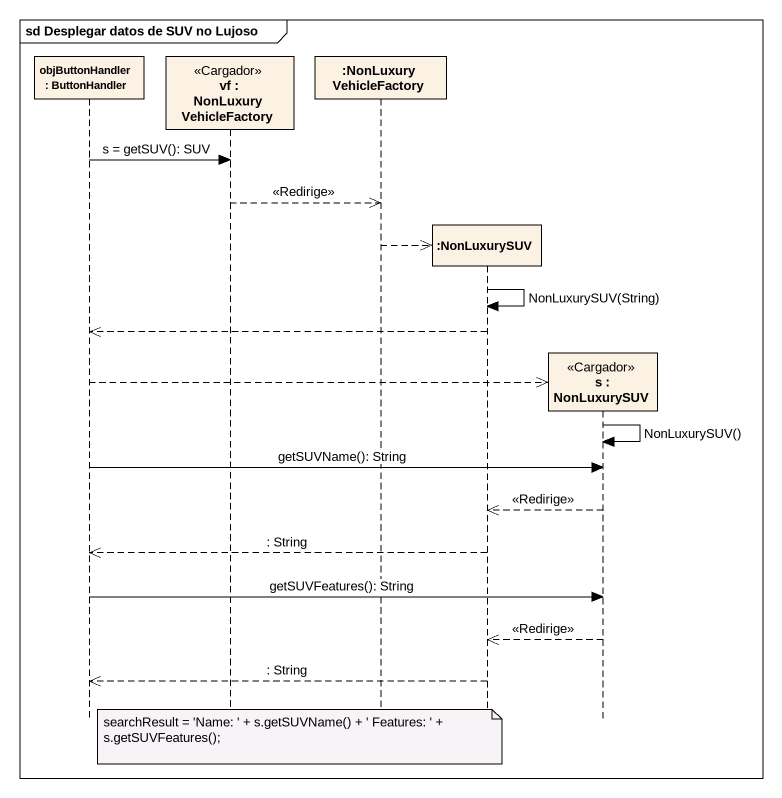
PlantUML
@startuml
mainframe sd Desplegar datos de SUV no Lujoso
hide footbox
participant "objButtonHandler : ButtonHandler" as objButtonHandler
participant "vf : NonLuxuryVehicleFactory" as vf <<Cargador>>
participant ":NonLuxuryVehicleFactory" as NonLuxuryVehicleFactory
participant ":NonLuxurySUV" as NonLuxurySUV
participant "s : NonLuxurySUV" as s <<Cargador>>

objButtonHandler -> vf : s = getSUV(): SUV
vf -->> NonLuxuryVehicleFactory : <<Redirige>>
NonLuxuryVehicleFactory -->> NonLuxurySUV **
NonLuxurySUV -> NonLuxurySUV : NonLuxurySUV(String)
NonLuxurySUV -->> objButtonHandler
objButtonHandler -->> s **
s -> s : NonLuxurySUV()
objButtonHandler -> s : getSUVName(): String
s -->> NonLuxurySUV : <<Redirige>>
NonLuxurySUV -->> objButtonHandler : : String
objButtonHandler -> s : getSUVFeatures(): String
s -->> NonLuxurySUV : <<Redirige>>
NonLuxurySUV -->> objButtonHandler : : String
note over vf : searchResult = 'Name: ' + s.getSUVName() + ' Features: ' + s.getSUVFeatures();
@enduml
